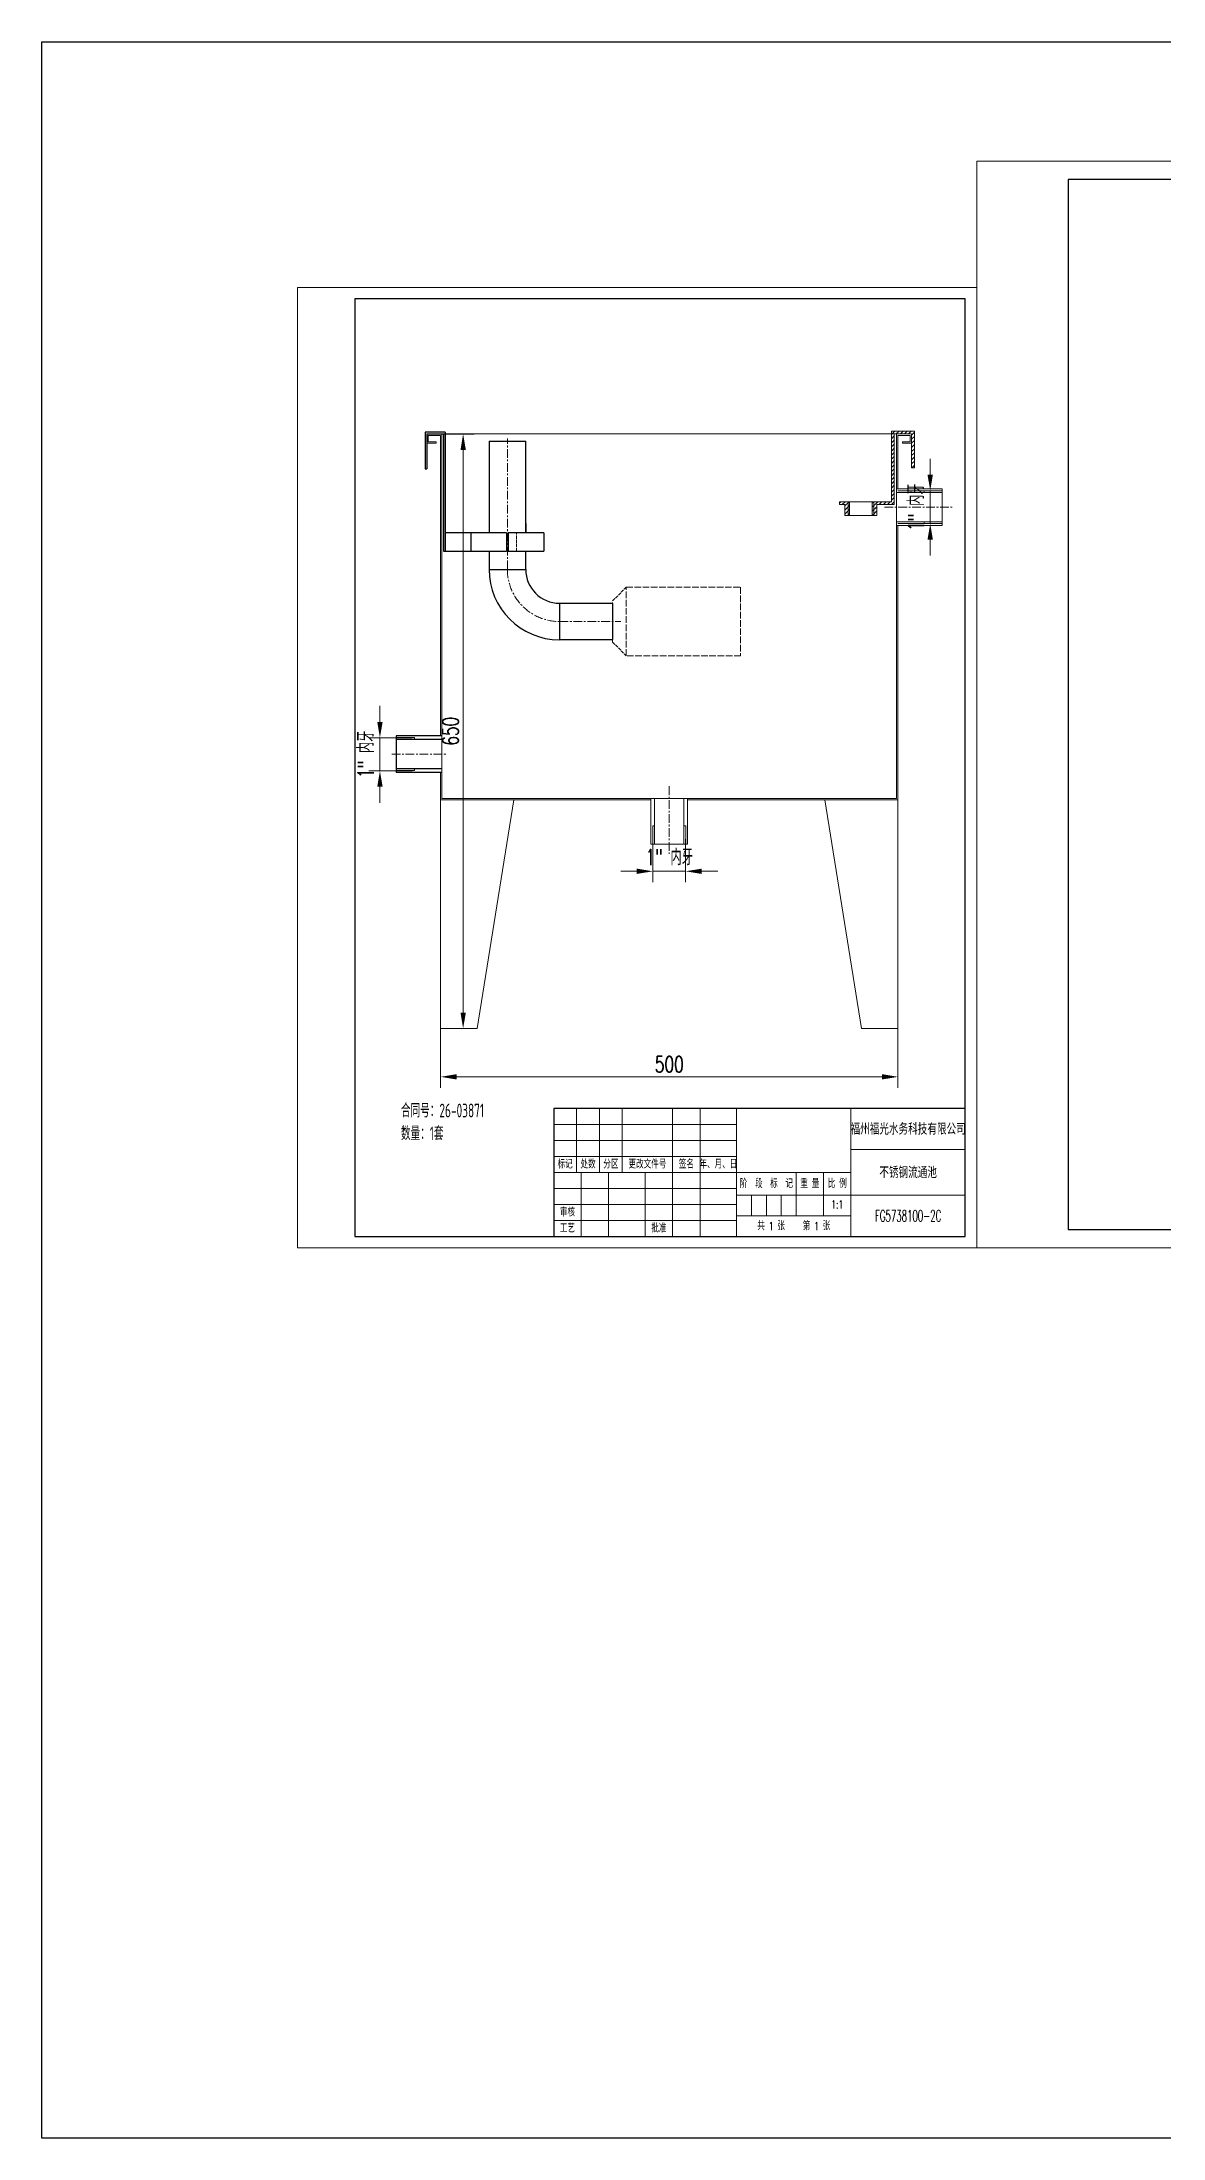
# Model space of a CAD drawing. Header units: millimetres. Extents: x 1001 to 6162, y -183 to 4066.
# Drawn here: x 1001 to 2227, y -183 to 2109 of the extents above; entities that cross this region are included whole.
import ezdxf
from ezdxf.enums import TextEntityAlignment as Align

# ---------------------------------------------------------------- set-up
doc = ezdxf.new("R2010")
doc.units = ezdxf.units.MM
doc.header["$LTSCALE"] = 0.3
doc.linetypes.add('ACAD_ISO02W100', pattern=[15, 12, -3])
doc.linetypes.add('CENTER', pattern=[50.8, 31.75, -6.35, 6.35, -6.35])
for name, color, linetype, lineweight in [('1轮廓实线层', 7, 'Continuous', 70), ('2细线层', 4, 'Continuous', 35), ('5剖面线层', 2, 'Continuous', 35), ('中心线', 1, 'CENTER', 15), ('粗实线', 7, 'Continuous', 30), ('细实线', 3, 'Continuous', 15), ('虚线', 2, 'ACAD_ISO02W100', 15)]:
    doc.layers.add(name, color=color, linetype=linetype, lineweight=lineweight)
doc.styles.add('5', font='simplex.shx', dxfattribs={"width": 0.7, "height": 17.5, "bigfont": 'hztxt.shx'})
doc.styles.add('HC_TEXTSTYLE', font='isocp', dxfattribs={"width": 0.667, "bigfont": 'hzfs'})
doc.styles.add('机械工程图样式', font='simplex.shx', dxfattribs={"width": 0.7, "height": 3.5, "bigfont": 'hztxt.shx'})
doc.dimstyles.new('机械工程图-5', dxfattribs={"dimtxt": 3.5, "dimasz": 17.5, "dimexe": 12, "dimexo": 0, "dimgap": 5, "dimtad": 1, "dimdec": 3, "dimdsep": 46, "dimtxsty": '5', "dimcen": 0, "dimclrd": 256, "dimclre": 256, "dimadec": 0, "dimazin": 2, "dimtfac": 1, "dimtdec": 3, "dimtmove": 0, "dimatfit": 3, "dimfxl": 1, "dimtolj": 1, "dimtzin": 0, "dimlwd": -1, "dimlwe": -1, "dimarcsym": 0})

# ---------------------------------------------------------------- blocks, each defined once
blk = doc.blocks.new('标题栏')
at = {"layer": '粗实线'}
blk.add_lwpolyline([(-180, 0), (0, 0), (0, 56), (-180, 56)], close=True, dxfattribs=at)
at = {"layer": '细实线'}
for p, q in [((-170, 56), (-170, 28)), ((-160, 56), (-160, 28)), ((-150, 56), (-150, 28)), ((-128, 56), (-128, 0)), ((-116, 56), (-116, 0)), ((-100, 56), (-100, 0)), ((-50, 56), (-50, 0)), ((-100, 49), (-180, 49)), ((-100, 42), (-180, 42)), ((0, 38), (-50, 38)), ((-100, 35), (-180, 35)), ((-50, 28), (-180, 28)), ((-168, 28), (-168, 0)), ((-156, 28), (-156, 0)), ((-140, 28), (-140, 0)), ((-74, 28), (-74, 9)), ((-62, 28), (-62, 9)), ((-100, 21), (-180, 21)), ((-100, 14), (-180, 14)), ((0, 18), (-100, 18)), ((-93.5, 18), (-93.5, 9)), ((-87, 18), (-87, 9)), ((-80.5, 18), (-80.5, 9)), ((-100, 7), (-180, 7)), ((-100, 9), (-50, 9))]:
    blk.add_line(p, q, dxfattribs=at)
at = {"layer": '细实线', "style": '机械工程图样式', "width": 0.7}
for s, p in [('标记', (-175, 31.5)), ('处数', (-165, 31.49)), ('分区', (-155, 31.5)), ('更改文件号', (-139, 31.5)), ('签名', (-122, 31.5)), ('年、月、日', (-108, 31.5)), ('阶  段  标  记', (-87, 23)), ('重 量', (-68, 23)), ('比 例', (-56, 23)), ('审核', (-174, 10.5)), ('工艺', (-174, 3.5)), ('批准', (-134, 3.5))]:
    blk.add_text(s, height=3.5, dxfattribs=at).set_placement(p, align=Align.MIDDLE_CENTER)
for tag, height, p in [('单位名称', 5, (-25, 47)), ('材料标记', 5, (-75, 42)), ('图样名称', 5, (-25, 28)), ('重量', 3.5, (-68, 14)), ('比例', 3.5, (-56, 14)), ('图样代号', 5, (-25, 9)), ('共张第张', 3.5, (-75, 4.51))]:
    blk.add_attdef(tag, text='', height=height, dxfattribs=at).set_placement(p, align=Align.MIDDLE_CENTER)
blk = doc.blocks.new('G$C1CF26646')
at = {"layer": '中心线'}
for p, q in [((90, 94.5), (90, 237.5)), ((147, 37.5), (214.2, 37.5))]:
    blk.add_line(p, q, dxfattribs=at)
blk.add_arc((147, 94.5), 57, 180, 270, dxfattribs=at)
at = {"layer": '粗实线'}
for p, q in [((22, 244.5), (0, 244.5)), ((0, 244.5), (0, 204.5)), ((2, 242.5), (2, 204.5)), ((2, 242.5), (20, 242.5)), ((20, 242.5), (20, 114.5)), ((22, 244.5), (22, 114.5)), ((70, 234.5), (110, 234.5)), ((70, 234.5), (70, 134.5)), ((110, 134.5), (110, 234.5)), ((0, 204.5), (2, 204.5)), ((70, 144.5), (70, 134.5)), ((110, 144.5), (110, 134.5)), ((89, 134.5), (22, 134.5)), ((50, 134.5), (50, 114.5)), ((89, 134.5), (89, 114.5)), ((130, 134.5), (91, 134.5)), ((91, 134.5), (91, 114.5)), ((130, 134.5), (130, 114.5)), ((20, 114.5), (89, 114.5)), ((70, 114.5), (70, 94.5)), ((70, 94.5), (110, 94.5)), ((91, 114.5), (130, 114.5)), ((110, 94.5), (110, 114.5)), ((147, 57.5), (147, 17.5)), ((147, 57.5), (204.5, 57.5)), ((204.5, 57.5), (205, 57)), ((205, 57), (205, 18)), ((204.5, 17.5), (147, 17.5)), ((205, 18), (204.5, 17.5))]:
    blk.add_line(p, q, dxfattribs=at)
for radius in [77, 37]:
    blk.add_arc((147, 94.5), radius, 180, 270, dxfattribs=at)
at = {"layer": '虚线'}
for p, q in [((100, 114.5), (100, 134.5)), ((205, 60), (220, 75)), ((205, 15), (220, 0))]:
    blk.add_line(p, q, dxfattribs=at)
at = {"layer": '虚线', "ltscale": 2}
for p, q in [((220, 75), (345, 75)), ((220, 0), (220, 75)), ((345, 75), (345, 0)), ((205, 15), (205, 60)), ((345, 0), (220, 0))]:
    blk.add_line(p, q, dxfattribs=at)
blk = doc.blocks.new('*D261')
at = {"layer": 'Defpoints', "color": 0}
for p in [(1370.9, 1348.3), (1406.2, 1348.3), (1406.2, 1312.3)]:
    blk.add_point(p, dxfattribs=at)
at = {"layer": '细实线'}
for p, q in [((1370.9, 1365.8), (1370.9, 1383.3)), ((1406.2, 1348.3), (1358.9, 1348.3)), ((1370.9, 1312.3), (1370.9, 1348.3)), ((1406.2, 1312.3), (1358.9, 1312.3)), ((1370.9, 1294.8), (1370.9, 1277.3))]:
    blk.add_line(p, q, dxfattribs=at)
for points in [[(1368, 1365.8), (1373.9, 1365.8), (1370.9, 1348.3)], [(1373.9, 1294.8), (1368, 1294.8), (1370.9, 1312.3)]]:
    blk.add_solid(points, dxfattribs=at)
at = {"layer": '细实线', "color": 0, "insert": (1355.5, 1330.3), "char_height": 17.5, "attachment_point": 5, "rotation": 90, "style": '5'}
blk.add_mtext('\\A1;1" 内牙{}{{\\H0.7x;}{}}', dxfattribs=at)
blk = doc.blocks.new('*D265')
at = {"layer": 'Defpoints', "color": 0}
for p in [(1669.2, 1237.7), (1705.2, 1237.7), (1669.2, 1202.4)]:
    blk.add_point(p, dxfattribs=at)
at = {"layer": '细实线'}
for p, q in [((1669.2, 1237.7), (1669.2, 1190.4)), ((1705.2, 1237.7), (1705.2, 1190.4)), ((1651.7, 1202.4), (1634.2, 1202.4)), ((1705.2, 1202.4), (1669.2, 1202.4)), ((1722.7, 1202.4), (1740.2, 1202.4))]:
    blk.add_line(p, q, dxfattribs=at)
for points in [[(1651.7, 1199.5), (1651.7, 1205.3), (1669.2, 1202.4)], [(1722.7, 1205.3), (1722.7, 1199.5), (1705.2, 1202.4)]]:
    blk.add_solid(points, dxfattribs=at)
at = {"layer": '细实线', "color": 0, "lineweight": 0, "insert": (1687.2, 1217.8), "char_height": 17.5, "attachment_point": 5, "style": '5'}
blk.add_mtext('\\A1;1" 内牙{}{{\\H0.7x;}{}}', dxfattribs=at)
blk = doc.blocks.new('*D269')
at = {"layer": 'Defpoints', "color": 0}
for p in [(1937.3, 1618.5), (1937.3, 1582.5), (1972.6, 1582.5)]:
    blk.add_point(p, dxfattribs=at)
at = {"layer": '细实线'}
for p, q in [((1972.6, 1636), (1972.6, 1653.5)), ((1937.3, 1618.5), (1984.6, 1618.5)), ((1972.6, 1618.5), (1972.6, 1582.5)), ((1937.3, 1582.5), (1984.6, 1582.5)), ((1972.6, 1565), (1972.6, 1547.5))]:
    blk.add_line(p, q, dxfattribs=at)
for points in [[(1969.6, 1636), (1975.5, 1636), (1972.6, 1618.5)], [(1975.5, 1565), (1969.6, 1565), (1972.6, 1582.5)]]:
    blk.add_solid(points, dxfattribs=at)
at = {"layer": '细实线', "color": 0, "lineweight": 0, "insert": (1957.1, 1600.5), "char_height": 17.5, "attachment_point": 5, "rotation": 90, "style": '5'}
blk.add_mtext('\\A1;1" 内牙{}{{\\H0.7x;}{}}', dxfattribs=at)
blk = doc.blocks.new('*D270')
at = {"layer": 'Defpoints', "color": 0}
for p in [(1437.3, 1030.5), (1937.3, 1030.5), (1937.3, 977.7)]:
    blk.add_point(p, dxfattribs=at)
at = {"layer": '细实线'}
for p, q in [((1437.3, 1030.5), (1437.3, 965.7)), ((1937.3, 1030.5), (1937.3, 965.7)), ((1454.8, 977.7), (1919.8, 977.7))]:
    blk.add_line(p, q, dxfattribs=at)
for points in [[(1454.8, 980.6), (1454.8, 974.8), (1437.3, 977.7)], [(1919.8, 974.8), (1919.8, 980.6), (1937.3, 977.7)]]:
    blk.add_solid(points, dxfattribs=at)
at = {"layer": '细实线', "color": 0, "lineweight": 0, "insert": (1687.3, 991.4), "char_height": 17.5, "attachment_point": 5, "style": '5'}
blk.add_mtext('\\A1;500', dxfattribs=at)
blk = doc.blocks.new('*D271')
at = {"layer": 'Defpoints', "color": 0}
for p in [(1422.3, 1680.5), (1461.9, 1680.5), (1437.3, 1030.5)]:
    blk.add_point(p, dxfattribs=at)
at = {"layer": '细实线'}
for p, q in [((1422.3, 1680.5), (1473.9, 1680.5)), ((1461.9, 1048), (1461.9, 1663)), ((1437.3, 1030.5), (1473.9, 1030.5))]:
    blk.add_line(p, q, dxfattribs=at)
for points in [[(1464.9, 1663), (1459, 1663), (1461.9, 1680.5)], [(1459, 1048), (1464.9, 1048), (1461.9, 1030.5)]]:
    blk.add_solid(points, dxfattribs=at)
at = {"layer": '细实线', "color": 0, "lineweight": 0, "insert": (1448.2, 1355.5), "char_height": 17.5, "attachment_point": 5, "rotation": 90, "style": '5'}
blk.add_mtext('\\A1;650', dxfattribs=at)

msp = doc.modelspace()

# ---------------------------------------------------------------- hatches: boundary and pattern name
at = {"layer": '5剖面线层', "lineweight": 0}
h = msp.add_hatch(dxfattribs=at)
h.set_pattern_fill('ANSI31', color=256, style=0)
h.set_pattern_definition([(45, (-370.4357, 497.1518), (-2.245064, 2.245064), [])])
h.paths.add_polyline_path([(1955.2751, 1683.5087), (1930.2751, 1683.5087), (1930.2751, 1606.5087), (1910.7751, 1606.5087), (1910.7751, 1591.5087), (1914.2751, 1591.5087), (1914.2751, 1603.5087), (1933.2751, 1603.5087), (1933.2751, 1680.5087), (1952.2751, 1680.5087), (1952.2751, 1643.5087), (1955.2751, 1643.5087)])
h.paths.add_polyline_path([(1910.7751, 1606.5087), (1909.2751, 1606.5087), (1909.2751, 1591.5087), (1910.7751, 1591.5087)])
h.paths.add_polyline_path([(1882.7751, 1606.5087), (1873.2751, 1606.5087), (1873.2751, 1603.5087), (1879.2751, 1603.5087), (1879.2751, 1591.5087), (1882.7751, 1591.5087)])
h.paths.add_polyline_path([(1884.2751, 1606.5087), (1882.7751, 1606.5087), (1882.7751, 1591.5087), (1884.2751, 1591.5087)])

# ---------------------------------------------------------------- linework, layer by layer
msp.add_lwpolyline([(1001.3864, 2109.1604), (6161.9395, 2109.1604), (6161.9395, -182.5736), (1001.3864, -182.5736)], close=True)
at = {"layer": '1轮廓实线层', "lineweight": 0}
for p, q in [((1930.2751, 1606.5087), (1873.2751, 1606.5087)), ((1873.2751, 1606.5087), (1873.2751, 1603.5087)), ((1884.2751, 1606.5087), (1884.2751, 1591.5087)), ((1909.2751, 1606.5087), (1909.2751, 1591.5087)), ((1879.2751, 1603.5087), (1873.2751, 1603.5087)), ((1879.2751, 1603.5087), (1879.2751, 1591.5087)), ((1914.2751, 1591.5087), (1879.2751, 1591.5087)), ((1933.2751, 1603.5087), (1914.2751, 1603.5087)), ((1914.2751, 1603.5087), (1914.2751, 1591.5087))]:
    msp.add_line(p, q, dxfattribs=at)
at = {"layer": '2细线层', "lineweight": 0}
for p, q in [((1882.7751, 1606.5087), (1882.7751, 1591.5087)), ((1910.7751, 1606.5087), (1910.7751, 1591.5087))]:
    msp.add_line(p, q, dxfattribs=at)
at = {"layer": '中心线'}
for p, q in [((1922.4502, 1600.5087), (1996.4502, 1600.5087)), ((1383.7751, 1330.5087), (1443.7751, 1330.5087))]:
    msp.add_line(p, q, dxfattribs=at)
at = {"layer": '中心线', "lineweight": 0}
msp.add_line((1687.2751, 1295.3336), (1687.2751, 1221.3336), dxfattribs=at)
at = {"layer": '粗实线', "lineweight": 0}
for p, q in [((1422.2751, 1680.5087), (1422.2751, 1670.5087)), ((1422.2751, 1680.5087), (1952.2751, 1680.5087)), ((1423.7751, 1679.0087), (1423.7751, 1672.0087)), ((1437.2751, 1679.0087), (1423.7751, 1679.0087)), ((1437.2751, 1350.5087), (1437.2751, 1679.0087)), ((1438.7751, 1282.0087), (1438.7751, 1680.5087)), ((1930.2751, 1683.5087), (1930.2751, 1606.5087)), ((1930.2751, 1683.5087), (1955.2751, 1683.5087)), ((1933.2751, 1680.5087), (1933.2751, 1603.5087)), ((1952.2751, 1680.5087), (1933.2751, 1680.5087)), ((1935.7751, 1680.5087), (1935.7751, 1282.0087)), ((1935.7751, 1680.5087), (1935.7751, 1332.0087)), ((1937.2751, 1679.0087), (1937.2751, 1620.5087)), ((1937.2751, 1679.0087), (1950.7751, 1679.0087)), ((1950.7751, 1679.0087), (1950.7751, 1672.0087)), ((1952.2751, 1680.5087), (1952.2751, 1670.5087)), ((1952.2751, 1680.5087), (1952.2751, 1643.5087)), ((1955.2751, 1683.5087), (1955.2751, 1643.5087)), ((1422.2751, 1670.5087), (1432.2751, 1670.5087)), ((1423.7751, 1672.0087), (1432.2751, 1672.0087)), ((1432.2751, 1672.0087), (1432.2751, 1670.5087)), ((1950.7751, 1672.0087), (1942.2751, 1672.0087)), ((1942.2751, 1672.0087), (1942.2751, 1670.5087)), ((1952.2751, 1670.5087), (1942.2751, 1670.5087)), ((1955.2751, 1643.5087), (1952.2751, 1643.5087)), ((1935.7751, 1620.5087), (1985.7751, 1620.5087)), ((1935.7751, 1616.5087), (1985.7751, 1616.5087)), ((1965.7751, 1616.5087), (1965.7751, 1618.5087)), ((1985.7751, 1580.5087), (1985.7751, 1620.5087)), ((1935.7751, 1584.5087), (1985.7751, 1584.5087)), ((1965.7751, 1582.5087), (1965.7751, 1584.5087)), ((1935.7751, 1580.5087), (1985.7751, 1580.5087)), ((1937.2751, 1580.5087), (1937.2751, 1280.5087)), ((1408.7751, 1348.5087), (1408.7751, 1346.5087)), ((1408.7751, 1314.5087), (1408.7751, 1312.5087)), ((1437.2751, 1280.5087), (1437.2751, 1310.5087)), ((1667.2751, 1280.5087), (1437.2751, 1280.5087)), ((1437.2751, 1280.5087), (1437.2751, 1030.5087)), ((1935.7751, 1282.0087), (1438.7751, 1282.0087)), ((1517.2751, 1280.5087), (1477.2751, 1030.5087)), ((1667.2751, 1282.0087), (1667.2751, 1232.0087)), ((1671.2751, 1282.0087), (1671.2751, 1232.0087)), ((1703.2751, 1282.0087), (1703.2751, 1232.0087)), ((1707.2751, 1282.0087), (1707.2751, 1232.0087)), ((1937.2751, 1280.5087), (1707.2751, 1280.5087)), ((1857.2751, 1280.5087), (1897.2751, 1030.5087)), ((1937.2751, 1280.5087), (1937.2751, 1030.5087)), ((1669.2751, 1252.0087), (1671.2751, 1252.0087)), ((1703.2751, 1252.0087), (1705.2751, 1252.0087)), ((1667.2751, 1232.0087), (1707.2751, 1232.0087)), ((1437.2751, 1030.5087), (1477.2751, 1030.5087)), ((1937.2751, 1030.5087), (1897.2751, 1030.5087))]:
    msp.add_line(p, q, dxfattribs=at)
at = {"layer": '粗实线'}
for p, q in [((1438.7751, 1350.5087), (1388.7751, 1350.5087)), ((1388.7751, 1350.5087), (1388.7751, 1310.5087)), ((1438.7751, 1346.5087), (1388.7751, 1346.5087)), ((1438.7751, 1314.5087), (1388.7751, 1314.5087)), ((1438.7751, 1310.5087), (1388.7751, 1310.5087))]:
    msp.add_line(p, q, dxfattribs=at)
for points in [[(2123.4397, 810.7168), (3683.4397, 810.7168), (3683.4397, 1958.7168), (2123.4397, 1958.7168)], [(1343.4397, 803.2168), (2010.9397, 803.2168), (2010.9397, 1828.2168), (1343.4397, 1828.2168)]]:
    msp.add_lwpolyline(points, close=True, dxfattribs=at)
at = {"layer": '细实线', "lineweight": 0}
for p, q in [((1965.7751, 1618.5087), (1985.7751, 1618.5087)), ((1965.7751, 1582.5087), (1985.7751, 1582.5087)), ((1669.2751, 1252.0087), (1669.2751, 1232.0087)), ((1705.2751, 1252.0087), (1705.2751, 1232.0087))]:
    msp.add_line(p, q, dxfattribs=at)
at = {"layer": '细实线'}
for p, q in [((1408.7751, 1348.5087), (1388.7751, 1348.5087)), ((1408.7751, 1312.5087), (1388.7751, 1312.5087))]:
    msp.add_line(p, q, dxfattribs=at)
for points in [[(2023.4397, 790.7168), (3703.4397, 790.7168), (3703.4397, 1978.7168), (2023.4397, 1978.7168)], [(1280.9397, 790.7168), (2023.4397, 790.7168), (2023.4397, 1840.7168), (1280.9397, 1840.7168)]]:
    msp.add_lwpolyline(points, close=True, dxfattribs=at)

# ---------------------------------------------------------------- block references
at = {"lineweight": 0}
msp.add_blockref('G$C1CF26646', (1420.2751, 1438.0087), dxfattribs=at)
at = {"layer": '虚线'}
ref = msp.add_blockref('标题栏', (2010.9397, 803.2168), dxfattribs=dict(at, xscale=2.5, yscale=2.5, zscale=2.5))
ref.add_attrib('单位名称', '福州福光水务科技有限公司', dxfattribs={"layer": '细实线', "height": 12.5, "style": '机械工程图样式', "width": 0.7}).set_placement((1948.4397, 920.7168), align=Align.MIDDLE_CENTER)
ref.add_attrib('图样名称', '不锈钢流通池', dxfattribs={"layer": '细实线', "height": 12.5, "style": '机械工程图样式', "width": 0.7}).set_placement((1948.4397, 873.2168), align=Align.MIDDLE_CENTER)
ref.add_attrib('图样代号', 'FG5738100-2C', dxfattribs={"layer": '细实线', "height": 12.5, "style": '机械工程图样式', "width": 0.55}).set_placement((1948.4397, 825.7168), align=Align.MIDDLE_CENTER)
ref.add_attrib('比例', '1:1', dxfattribs={"layer": '细实线', "height": 8.75, "style": '机械工程图样式', "width": 0.7}).set_placement((1870.9397, 838.2168), align=Align.MIDDLE_CENTER)
ref.add_attrib('共张第张', '共 1 张    第 1 张', dxfattribs={"layer": '细实线', "height": 8.75, "style": '机械工程图样式', "width": 0.7}).set_placement((1823.4397, 814.4881), align=Align.MIDDLE_CENTER)

# ---------------------------------------------------------------- texts
at = {"insert": (1393.9275, 948.3741), "char_height": 15, "width": 116.480071, "attachment_point": 1, "style": 'HC_TEXTSTYLE'}
msp.add_mtext('合同号：26-03871\\P数量：1套', dxfattribs=at)

# ---------------------------------------------------------------- dimensions: what is measured, and where the dimension line sits
at = {"layer": '细实线', "lineweight": 0}
dim = msp.add_linear_dim(base=(1461.937, 1680.5087), p1=(1437.2751, 1030.5087), p2=(1422.2751, 1680.5087), angle=90, dimstyle='机械工程图-5', override={"dimtxsty": '5'}, dxfattribs=at)
dim.commit()
dim.dimension.update_dxf_attribs({"geometry": '*D271', "text_midpoint": (1448.187, 1355.5087)})
dim = msp.add_linear_dim(base=(1972.5638, 1582.4752), p1=(1937.2751, 1618.4752), p2=(1937.2751, 1582.4752), angle=90, text='1" 内牙{}{{\\H0.7x;}{}}', dimstyle='机械工程图-5', override={"dimdec": 2}, dxfattribs=at)
dim.commit()
dim.dimension.update_dxf_attribs({"geometry": '*D269', "text_midpoint": (1972.5638, 1600.4752), "dimtype": 160})
at = {"layer": '细实线'}
dim = msp.add_linear_dim(base=(1370.9397, 1348.2778), p1=(1406.2285, 1312.2778), p2=(1406.2285, 1348.2778), angle=270, text='1" 内牙{}{{\\H0.7x;}{}}', dimstyle='机械工程图-5', override={"dimdec": 2}, dxfattribs=at)
dim.commit()
dim.dimension.update_dxf_attribs({"geometry": '*D261', "text_midpoint": (1370.9397, 1330.2778), "dimtype": 160})
at = {"layer": '细实线', "lineweight": 0}
dim = msp.add_linear_dim(base=(1669.2141, 1202.381), p1=(1705.2141, 1237.6697), p2=(1669.2141, 1237.6697), text='1" 内牙{}{{\\H0.7x;}{}}', dimstyle='机械工程图-5', override={"dimdec": 2}, dxfattribs=at)
dim.commit()
dim.dimension.update_dxf_attribs({"geometry": '*D265', "text_midpoint": (1687.2141, 1202.381), "dimtype": 160})
dim = msp.add_linear_dim(base=(1937.2751, 977.6766), p1=(1437.2751, 1030.5087), p2=(1937.2751, 1030.5087), dimstyle='机械工程图-5', override={"dimtxsty": '5'}, dxfattribs=at)
dim.commit()
dim.dimension.update_dxf_attribs({"geometry": '*D270', "text_midpoint": (1687.2751, 991.4266)})

doc.saveas('drawing.dxf')
